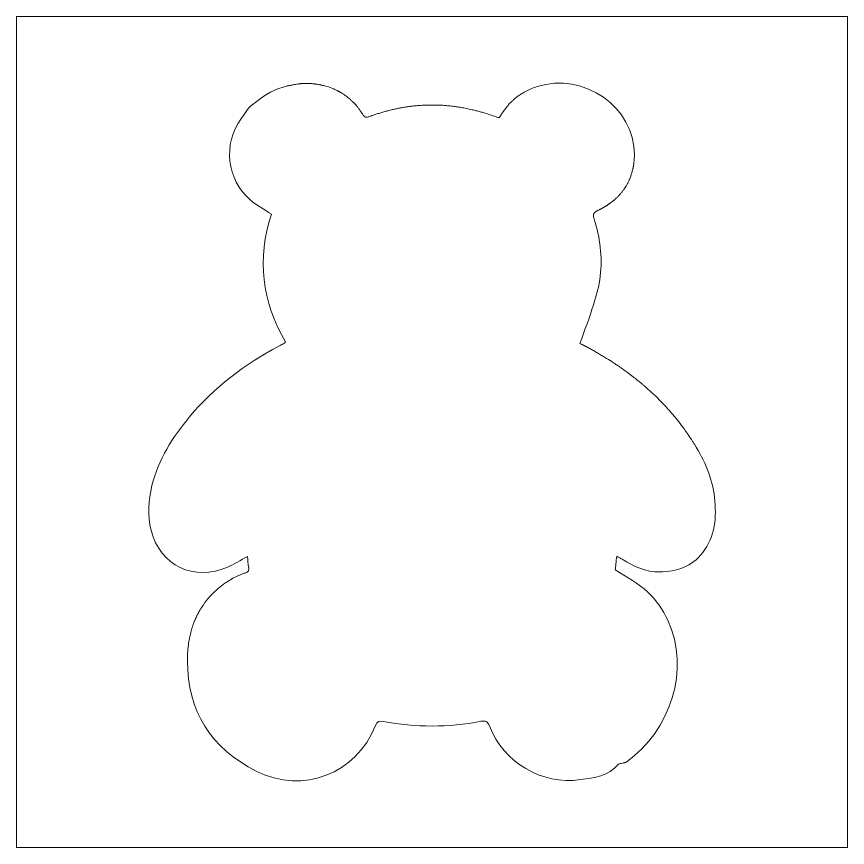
# Model space of a CAD drawing. Header units: inches. Extents: x 843 to 4582, y -2318 to 1360.
# Drawn here: x 1202 to 2182, y -1090 to -110 of the extents above; entities that cross this region are included whole.
import ezdxf

# ---------------------------------------------------------------- set-up
doc = ezdxf.new("R2010")
doc.units = ezdxf.units.IN
doc.header["$MEASUREMENT"] = 0
doc.layers.add('Layer 1', color=7, linetype='Continuous')

msp = doc.modelspace()

# ---------------------------------------------------------------- linework, layer by layer
at = {"layer": 'Layer 1', "lineweight": 0}
msp.add_lwpolyline([(1202.2, -110.2), (1202.2, -1089.8), (2181.8, -1089.8), (2181.8, -110.2), (1202.2, -110.2)], dxfattribs=at)
msp.add_open_spline([(2011.16, -742.28), (1998.4, -758.98), (1980.8, -764.56), (1960.39, -765.03), (1943.52, -765.42), (1929.8, -758.19), (1916.1, -750.09), (1914.31, -749.03), (1912.53, -747.94), (1909.83, -746.31), (1909.14, -753.04), (1908.56, -758.66), (1908.16, -762.49), (1921.64, -771.5), (1935.56, -778.52), (1946.45, -788.77), (1956.19, -797.95), (1964.51, -809.8), (1970.12, -822), (1996.86, -880.17), (1973.2, -951.93), (1921.57, -988.83), (1921.22, -989.08), (1920.84, -989.28), (1920.43, -989.44), (1920.28, -989.5), (1920.12, -989.56), (1919.96, -989.61), (1919.83, -989.66), (1919.69, -989.7), (1919.55, -989.73), (1919.53, -989.75), (1919.5, -989.75), (1919.47, -989.76), (1919.36, -989.79), (1919.25, -989.82), (1919.14, -989.85), (1918.92, -989.91), (1918.7, -989.96), (1918.47, -990.01), (1917.79, -990.17), (1917.11, -990.31), (1916.46, -990.49), (1914.93, -990.93), (1912.76, -990.77), (1911.92, -991.76), (1900.16, -1005.65), (1883.26, -1007.79), (1867.17, -1009.95), (1820.67, -1016.21), (1777.04, -990.13), (1759.66, -946.61), (1757.57, -941.37), (1755.27, -940.07), (1749.74, -941.14), (1711.34, -948.6), (1672.85, -948.52), (1634.45, -941.18), (1629.47, -940.23), (1627.47, -941.39), (1625.55, -946.09), (1602.17, -1003.34), (1540.43, -1027.55), (1484.85, -999.89), (1431.47, -973.34), (1403.57, -928.83), (1403.58, -869.36), (1403.58, -868.08), (1403.6, -866.8), (1403.63, -865.53), (1403.64, -864.9), (1403.66, -864.27), (1403.69, -863.64), (1403.7, -863.29), (1403.71, -862.94), (1403.73, -862.6), (1403.75, -862.16), (1403.77, -861.72), (1403.8, -861.28), (1403.83, -860.59), (1403.87, -859.91), (1403.92, -859.24), (1403.96, -858.59), (1404.01, -857.95), (1404.07, -857.31), (1404.1, -856.91), (1404.13, -856.52), (1404.17, -856.14), (1404.22, -855.57), (1404.27, -855.01), (1404.34, -854.45), (1404.37, -854.09), (1404.41, -853.73), (1404.45, -853.38), (1404.52, -852.73), (1404.6, -852.08), (1404.68, -851.44), (1404.75, -850.88), (1404.82, -850.32), (1404.91, -849.77), (1405, -849.04), (1405.11, -848.31), (1405.23, -847.59), (1405.32, -847.01), (1405.41, -846.44), (1405.51, -845.87), (1405.74, -844.54), (1405.99, -843.22), (1406.26, -841.91), (1406.39, -841.28), (1406.52, -840.66), (1406.66, -840.04), (1407.19, -837.67), (1407.79, -835.33), (1408.46, -833.03), (1408.63, -832.47), (1408.8, -831.9), (1408.97, -831.34), (1409.14, -830.78), (1409.32, -830.22), (1409.51, -829.66), (1409.69, -829.1), (1409.88, -828.54), (1410.07, -827.99), (1410.21, -827.57), (1410.36, -827.16), (1410.51, -826.74), (1410.99, -825.39), (1411.51, -824.05), (1412.05, -822.73), (1412.22, -822.3), (1412.4, -821.87), (1412.58, -821.45), (1412.96, -820.54), (1413.36, -819.64), (1413.77, -818.75), (1413.93, -818.4), (1414.09, -818.05), (1414.26, -817.7), (1414.42, -817.36), (1414.58, -817.02), (1414.74, -816.69), (1415, -816.16), (1415.25, -815.64), (1415.52, -815.13), (1416.3, -813.58), (1417.14, -812.04), (1418.01, -810.53), (1418.59, -809.53), (1419.19, -808.53), (1419.81, -807.54), (1420.28, -806.8), (1420.75, -806.07), (1421.24, -805.34), (1421.72, -804.61), (1422.22, -803.89), (1422.72, -803.17), (1423.4, -802.22), (1424.09, -801.27), (1424.8, -800.34), (1425.16, -799.87), (1425.52, -799.4), (1425.89, -798.94), (1426.26, -798.47), (1426.63, -798.01), (1427, -797.56), (1427.19, -797.34), (1427.37, -797.12), (1427.55, -796.9), (1427.67, -796.75), (1427.79, -796.61), (1427.91, -796.47), (1428.03, -796.33), (1428.16, -796.18), (1428.28, -796.04), (1428.55, -795.72), (1428.82, -795.41), (1429.09, -795.1), (1429.16, -795.02), (1429.24, -794.93), (1429.31, -794.85), (1429.58, -794.55), (1429.84, -794.26), (1430.11, -793.96), (1430.25, -793.8), (1430.4, -793.64), (1430.55, -793.48), (1430.94, -793.05), (1431.33, -792.63), (1431.74, -792.21), (1432.15, -791.77), (1432.57, -791.34), (1432.99, -790.91), (1437.4, -786.44), (1442.35, -782.27), (1447.85, -778.44), (1448.69, -777.84), (1449.54, -777.27), (1450.4, -776.7), (1452.58, -775.26), (1454.84, -773.87), (1457.18, -772.54), (1458.3, -771.9), (1459.45, -771.29), (1460.62, -770.7), (1461.21, -770.41), (1461.8, -770.12), (1462.39, -769.84), (1464.16, -769.01), (1465.97, -768.25), (1467.8, -767.57), (1468.41, -767.35), (1469.03, -767.13), (1469.65, -766.92), (1470.26, -766.72), (1470.88, -766.52), (1471.5, -766.33), (1472.12, -766.14), (1472.66, -765.94), (1473.13, -765.72), (1473.29, -765.65), (1473.44, -765.57), (1473.59, -765.49), (1473.59, -765.49), (1473.59, -765.49), (1473.6, -765.49), (1473.65, -765.46), (1473.7, -765.43), (1473.75, -765.4), (1473.81, -765.36), (1473.87, -765.33), (1473.93, -765.29), (1474.09, -765.19), (1474.24, -765.09), (1474.38, -764.99), (1474.4, -764.98), (1474.42, -764.96), (1474.43, -764.94), (1474.53, -764.87), (1474.63, -764.8), (1474.72, -764.71), (1474.82, -764.62), (1474.92, -764.52), (1475.01, -764.42), (1475.38, -764.02), (1475.65, -763.58), (1475.82, -763.07), (1476.13, -762.16), (1476.15, -761.07), (1475.92, -759.72), (1475.89, -759.52), (1475.85, -759.32), (1475.81, -759.11), (1475.02, -755.24), (1474.86, -751.24), (1474.38, -746.86), (1466.27, -751.19), (1458.83, -755.76), (1450.93, -759.28), (1411.5, -776.83), (1371.63, -757.67), (1360.77, -715.99), (1356.17, -698.36), (1357.48, -680.68), (1361.8, -663.17), (1369.43, -632.25), (1386.12, -606.22), (1406.14, -582.11), (1435.37, -546.93), (1471.14, -519.95), (1511.49, -498.79), (1512.02, -498.51), (1512.54, -498.24), (1513.06, -497.97), (1514.64, -497.14), (1516.21, -496.31), (1517.77, -495.45), (1517.82, -495.42), (1517.87, -495.39), (1517.91, -495.36), (1518.01, -495.29), (1518.1, -495.2), (1518.2, -495.1), (1518.47, -494.84), (1518.8, -494.45), (1519.39, -493.86), (1491.26, -446.15), (1485.3, -395.5), (1502.62, -343.13), (1493.91, -337.34), (1485.06, -332.65), (1477.63, -326.29), (1450, -302.61), (1445.33, -259.78), (1466.7, -231.12), (1470.98, -225.37), (1474.41, -218.4), (1479.94, -214.31), (1491.22, -205.98), (1501.84, -196.74), (1516.53, -193.22), (1517.69, -192.94), (1518.85, -192.67), (1520, -192.4), (1520.58, -192.26), (1521.16, -192.13), (1521.73, -192), (1522.31, -191.87), (1522.89, -191.74), (1523.46, -191.61), (1524.04, -191.48), (1524.61, -191.35), (1525.19, -191.23), (1525.76, -191.11), (1526.34, -190.99), (1526.91, -190.88), (1527.45, -190.77), (1528, -190.66), (1528.55, -190.56), (1528.63, -190.54), (1528.72, -190.53), (1528.8, -190.51), (1529.28, -190.42), (1529.76, -190.34), (1530.24, -190.25), (1530.28, -190.24), (1530.32, -190.23), (1530.35, -190.23), (1530.93, -190.13), (1531.5, -190.03), (1532.08, -189.94), (1532.45, -189.88), (1532.83, -189.82), (1533.2, -189.77), (1533.9, -189.66), (1534.61, -189.57), (1535.31, -189.48), (1535.45, -189.46), (1535.59, -189.45), (1535.73, -189.43), (1536.15, -189.38), (1536.57, -189.33), (1536.98, -189.29), (1537.27, -189.26), (1537.56, -189.23), (1537.84, -189.21), (1538.45, -189.15), (1539.06, -189.1), (1539.68, -189.06), (1539.68, -189.06), (1540.1, -189.03), (1540.1, -189.03), (1540.76, -188.99), (1541.42, -188.96), (1542.08, -188.94), (1542.35, -188.93), (1542.62, -188.92), (1542.89, -188.92), (1544.21, -188.89), (1545.53, -188.9), (1546.85, -188.95), (1547.64, -188.99), (1548.44, -189.04), (1549.24, -189.11), (1549.9, -189.17), (1550.57, -189.23), (1551.22, -189.3), (1551.36, -189.31), (1551.5, -189.32), (1551.64, -189.34), (1551.86, -189.36), (1552.08, -189.39), (1552.3, -189.42), (1552.72, -189.46), (1553.14, -189.51), (1553.56, -189.57), (1553.85, -189.61), (1554.14, -189.64), (1554.43, -189.69), (1555.09, -189.77), (1555.74, -189.87), (1556.39, -189.97), (1557.17, -190.09), (1557.94, -190.23), (1558.71, -190.37), (1559.13, -190.44), (1559.55, -190.52), (1559.96, -190.6), (1560.17, -190.65), (1560.38, -190.69), (1560.59, -190.74), (1560.7, -190.75), (1560.8, -190.77), (1560.9, -190.8), (1561, -190.82), (1561.1, -190.84), (1561.2, -190.86), (1561.89, -191), (1562.58, -191.16), (1563.26, -191.32), (1564.01, -191.5), (1564.75, -191.69), (1565.48, -191.88), (1568.43, -192.67), (1571.29, -193.6), (1574.06, -194.68), (1575.45, -195.23), (1576.81, -195.81), (1578.15, -196.42), (1578.82, -196.73), (1579.48, -197.05), (1580.14, -197.38), (1580.43, -197.53), (1580.72, -197.67), (1581, -197.82), (1581.29, -197.97), (1581.58, -198.11), (1581.86, -198.27), (1581.97, -198.33), (1582.09, -198.39), (1582.2, -198.46), (1582.41, -198.57), (1582.63, -198.68), (1582.84, -198.8), (1583.07, -198.93), (1583.3, -199.06), (1583.53, -199.19), (1583.78, -199.33), (1584.02, -199.47), (1584.26, -199.61), (1584.35, -199.66), (1584.44, -199.71), (1584.52, -199.76), (1584.95, -200.01), (1585.38, -200.27), (1585.8, -200.53), (1585.89, -200.59), (1585.99, -200.65), (1586.09, -200.71), (1586.66, -201.06), (1587.22, -201.42), (1587.77, -201.79), (1588.39, -202.2), (1588.99, -202.62), (1589.59, -203.04), (1590.19, -203.47), (1590.79, -203.91), (1591.38, -204.36), (1591.85, -204.71), (1592.32, -205.08), (1592.78, -205.46), (1592.86, -205.51), (1592.94, -205.58), (1593.02, -205.65), (1593.12, -205.72), (1593.21, -205.79), (1593.3, -205.87), (1593.82, -206.29), (1594.33, -206.72), (1594.84, -207.16), (1595.21, -207.48), (1595.58, -207.8), (1595.94, -208.13), (1596.27, -208.43), (1596.6, -208.73), (1596.93, -209.04), (1597.89, -209.94), (1598.84, -210.87), (1599.76, -211.83), (1600.29, -212.38), (1600.81, -212.94), (1601.32, -213.51), (1601.84, -214.08), (1602.35, -214.66), (1602.85, -215.25), (1603.34, -215.82), (1603.82, -216.4), (1604.29, -216.99), (1604.32, -217.02), (1604.35, -217.06), (1604.38, -217.1), (1604.74, -217.55), (1605.09, -217.99), (1605.44, -218.45), (1605.5, -218.53), (1605.56, -218.61), (1605.61, -218.68), (1605.91, -219.08), (1606.21, -219.47), (1606.5, -219.88), (1606.8, -220.28), (1607.09, -220.69), (1607.38, -221.1), (1607.42, -221.15), (1607.45, -221.2), (1607.48, -221.25), (1607.86, -221.78), (1608.22, -222.31), (1608.58, -222.85), (1609.04, -223.53), (1609.48, -224.21), (1609.92, -224.91), (1610.23, -225.4), (1610.52, -225.86), (1610.8, -226.28), (1610.91, -226.42), (1611, -226.56), (1611.1, -226.69), (1611.39, -227.08), (1611.68, -227.43), (1612, -227.73), (1612.02, -227.75), (1612.04, -227.78), (1612.07, -227.8), (1612.13, -227.86), (1612.21, -227.92), (1612.28, -227.98), (1612.37, -228.06), (1612.47, -228.13), (1612.57, -228.2), (1612.76, -228.34), (1612.97, -228.45), (1613.19, -228.54), (1613.22, -228.55), (1613.25, -228.57), (1613.28, -228.58), (1613.36, -228.61), (1613.45, -228.65), (1613.54, -228.67), (1613.57, -228.68), (1613.6, -228.69), (1613.63, -228.7), (1613.65, -228.71), (1613.67, -228.71), (1613.69, -228.71), (1613.83, -228.75), (1613.97, -228.78), (1614.12, -228.8), (1614.13, -228.8), (1614.14, -228.8), (1614.14, -228.8), (1614.31, -228.83), (1614.48, -228.84), (1614.67, -228.84), (1614.87, -228.84), (1615.09, -228.83), (1615.32, -228.8), (1615.53, -228.78), (1615.75, -228.74), (1615.98, -228.69), (1615.99, -228.69), (1615.99, -228.69), (1615.99, -228.69), (1616.46, -228.59), (1616.98, -228.44), (1617.54, -228.23), (1618.02, -228.05), (1618.5, -227.88), (1618.99, -227.7), (1619.05, -227.68), (1619.11, -227.66), (1619.18, -227.63), (1619.33, -227.58), (1619.48, -227.52), (1619.63, -227.47), (1620.02, -227.33), (1620.42, -227.19), (1620.82, -227.05), (1620.98, -226.99), (1621.15, -226.93), (1621.32, -226.87), (1622.39, -226.49), (1623.46, -226.12), (1624.54, -225.76), (1624.54, -225.76), (1624.54, -225.76), (1624.55, -225.76), (1626.1, -225.24), (1627.65, -224.74), (1629.21, -224.25), (1629.21, -224.25), (1629.22, -224.25), (1629.22, -224.25), (1630.77, -223.77), (1632.32, -223.3), (1633.88, -222.85), (1635.44, -222.4), (1637, -221.97), (1638.56, -221.56), (1639.12, -221.41), (1639.69, -221.26), (1640.25, -221.12), (1641.05, -220.91), (1641.84, -220.71), (1642.64, -220.52), (1643.61, -220.28), (1644.59, -220.05), (1645.56, -219.82), (1646.34, -219.64), (1647.12, -219.46), (1647.9, -219.3), (1648.68, -219.12), (1649.46, -218.96), (1650.23, -218.8), (1651.01, -218.63), (1651.78, -218.47), (1652.56, -218.32), (1654.21, -218), (1655.87, -217.69), (1657.52, -217.41), (1658.86, -217.18), (1660.2, -216.96), (1661.54, -216.76), (1662.88, -216.56), (1664.22, -216.37), (1665.56, -216.19), (1666.89, -216.01), (1668.23, -215.85), (1669.57, -215.7), (1670.91, -215.55), (1672.25, -215.41), (1673.59, -215.29), (1674.37, -215.22), (1675.14, -215.15), (1675.92, -215.09), (1679.03, -214.83), (1682.15, -214.65), (1685.26, -214.55), (1686.04, -214.52), (1686.82, -214.5), (1687.6, -214.48), (1688.37, -214.46), (1689.15, -214.45), (1689.93, -214.44), (1692.76, -214.4), (1695.6, -214.43), (1698.43, -214.52), (1699.81, -214.56), (1701.19, -214.62), (1702.58, -214.69), (1702.61, -214.68), (1702.63, -214.69), (1702.66, -214.69), (1704.01, -214.76), (1705.36, -214.84), (1706.72, -214.94), (1707.41, -214.99), (1708.1, -215.04), (1708.79, -215.1), (1710.76, -215.27), (1712.73, -215.45), (1714.7, -215.67), (1716.66, -215.88), (1718.63, -216.13), (1720.6, -216.41), (1722.56, -216.69), (1724.53, -216.99), (1726.5, -217.32), (1728.46, -217.65), (1730.43, -218.01), (1732.4, -218.41), (1734.76, -218.88), (1737.12, -219.39), (1739.48, -219.94), (1741.05, -220.3), (1742.62, -220.69), (1744.2, -221.1), (1744.98, -221.3), (1745.77, -221.5), (1746.56, -221.72), (1748.13, -222.14), (1749.7, -222.58), (1751.28, -223.04), (1756.78, -224.65), (1762.29, -226.48), (1767.79, -228.54), (1768.32, -228.74), (1768.88, -228.88), (1769.5, -229.01), (1769.81, -229.08), (1770.14, -229.14), (1770.48, -229.21), (1770.82, -229.28), (1771.18, -229.36), (1771.57, -229.45), (1771.96, -228.72), (1772.36, -228.01), (1772.78, -227.3), (1773.1, -226.74), (1773.43, -226.18), (1773.76, -225.63), (1773.82, -225.54), (1773.88, -225.44), (1773.94, -225.35), (1774.3, -224.76), (1774.67, -224.17), (1775.05, -223.59), (1775.42, -223.02), (1775.79, -222.47), (1776.16, -221.92), (1776.23, -221.82), (1776.3, -221.73), (1776.36, -221.63), (1777.14, -220.51), (1777.94, -219.41), (1778.76, -218.35), (1778.86, -218.23), (1778.95, -218.11), (1779.04, -217.99), (1779.45, -217.47), (1779.85, -216.97), (1780.27, -216.47), (1780.73, -215.91), (1781.2, -215.35), (1781.67, -214.81), (1782.15, -214.27), (1782.63, -213.73), (1783.12, -213.2), (1783.61, -212.67), (1784.1, -212.15), (1784.61, -211.64), (1785.06, -211.18), (1785.52, -210.72), (1785.99, -210.27), (1786.12, -210.14), (1786.26, -210.02), (1786.39, -209.89), (1786.82, -209.48), (1787.26, -209.07), (1787.7, -208.67), (1788.21, -208.22), (1788.72, -207.77), (1789.24, -207.32), (1789.29, -207.28), (1789.34, -207.23), (1789.4, -207.19), (1789.91, -206.75), (1790.43, -206.32), (1790.96, -205.9), (1791.4, -205.55), (1791.85, -205.19), (1792.31, -204.85), (1792.99, -204.33), (1793.67, -203.82), (1794.37, -203.33), (1794.99, -202.89), (1795.61, -202.47), (1796.25, -202.05), (1796.47, -201.9), (1796.69, -201.76), (1796.91, -201.62), (1797.57, -201.19), (1798.24, -200.77), (1798.92, -200.36), (1800.99, -199.11), (1803.15, -197.95), (1805.37, -196.89), (1806.49, -196.36), (1807.62, -195.85), (1808.77, -195.36), (1811.07, -194.39), (1813.45, -193.51), (1815.9, -192.72), (1870.7, -175.08), (1931.31, -217.29), (1930.67, -273.11), (1930.66, -273.6), (1930.65, -274.09), (1930.64, -274.57), (1930.63, -274.96), (1930.62, -275.34), (1930.6, -275.72), (1930.58, -276.28), (1930.55, -276.83), (1930.52, -277.37), (1930.46, -278.31), (1930.4, -279.23), (1930.31, -280.14), (1930.3, -280.32), (1930.28, -280.5), (1930.26, -280.68), (1930.21, -281.21), (1930.15, -281.74), (1930.09, -282.27), (1930.02, -282.86), (1929.94, -283.45), (1929.86, -284.04), (1929.73, -284.99), (1929.58, -285.92), (1929.41, -286.85), (1929.34, -287.29), (1929.25, -287.72), (1929.17, -288.15), (1929.09, -288.59), (1929, -289.02), (1928.9, -289.44), (1928.62, -290.76), (1928.3, -292.07), (1927.95, -293.35), (1927.85, -293.73), (1927.74, -294.1), (1927.63, -294.47), (1926.85, -297.15), (1925.92, -299.73), (1924.84, -302.23), (1924.7, -302.57), (1924.55, -302.91), (1924.4, -303.25), (1923.91, -304.32), (1923.4, -305.38), (1922.86, -306.42), (1922.64, -306.85), (1922.41, -307.28), (1922.17, -307.71), (1921.63, -308.71), (1921.06, -309.68), (1920.46, -310.65), (1919.96, -311.45), (1919.45, -312.24), (1918.92, -313.02), (1918.72, -313.32), (1918.52, -313.61), (1918.3, -313.9), (1918.12, -314.16), (1917.94, -314.42), (1917.75, -314.68), (1917.39, -315.17), (1917.02, -315.66), (1916.65, -316.15), (1916.37, -316.51), (1916.09, -316.87), (1915.79, -317.22), (1915.09, -318.11), (1914.35, -318.97), (1913.59, -319.82), (1913.3, -320.15), (1913.01, -320.47), (1912.71, -320.79), (1912.28, -321.25), (1911.86, -321.7), (1911.42, -322.14), (1911.04, -322.53), (1910.65, -322.92), (1910.25, -323.3), (1910.23, -323.33), (1910.2, -323.36), (1910.17, -323.38), (1909.84, -323.7), (1909.5, -324.03), (1909.16, -324.34), (1908.7, -324.78), (1908.22, -325.21), (1907.74, -325.64), (1907.7, -325.67), (1907.67, -325.7), (1907.63, -325.74), (1907.48, -325.87), (1907.33, -326), (1907.18, -326.12), (1906.82, -326.45), (1906.45, -326.76), (1906.08, -327.06), (1905.83, -327.27), (1905.58, -327.48), (1905.33, -327.68), (1904.94, -328), (1904.55, -328.31), (1904.15, -328.61), (1903.97, -328.76), (1903.79, -328.9), (1903.61, -329.04), (1902.97, -329.53), (1902.32, -330.01), (1901.66, -330.49), (1901.44, -330.65), (1901.22, -330.81), (1900.99, -330.96), (1900.73, -331.15), (1900.46, -331.34), (1900.19, -331.51), (1899.96, -331.68), (1899.73, -331.84), (1899.49, -332), (1899.39, -332.07), (1899.3, -332.13), (1899.2, -332.19), (1898.93, -332.37), (1898.65, -332.56), (1898.37, -332.73), (1898.09, -332.92), (1897.81, -333.1), (1897.53, -333.28), (1897.43, -333.34), (1897.33, -333.41), (1897.23, -333.47), (1896.96, -333.63), (1896.7, -333.8), (1896.43, -333.95), (1896.28, -334.05), (1896.14, -334.14), (1895.99, -334.22), (1895.81, -334.34), (1895.62, -334.45), (1895.44, -334.56), (1895.27, -334.66), (1895.09, -334.77), (1894.92, -334.87), (1894.78, -334.95), (1894.65, -335.03), (1894.51, -335.1), (1894.19, -335.3), (1893.87, -335.48), (1893.54, -335.66), (1893.26, -335.83), (1892.97, -335.99), (1892.68, -336.15), (1892.63, -336.18), (1892.58, -336.2), (1892.53, -336.23), (1892.21, -336.41), (1891.89, -336.58), (1891.57, -336.74), (1891.14, -336.97), (1890.71, -337.2), (1890.27, -337.43), (1890.12, -337.52), (1889.96, -337.6), (1889.8, -337.67), (1889.63, -337.75), (1889.45, -337.84), (1889.28, -337.93), (1888.71, -338.23), (1888.12, -338.52), (1887.53, -338.8), (1887.18, -338.97), (1886.86, -339.13), (1886.55, -339.29), (1886.24, -339.45), (1885.95, -339.61), (1885.68, -339.78), (1885.64, -339.81), (1885.61, -339.83), (1885.58, -339.84), (1885.44, -339.93), (1885.3, -340.02), (1885.17, -340.11), (1885.11, -340.15), (1885.05, -340.19), (1884.99, -340.23), (1884.89, -340.3), (1884.8, -340.37), (1884.71, -340.43), (1884.54, -340.56), (1884.38, -340.68), (1884.23, -340.81), (1884.11, -340.91), (1884, -341.01), (1883.9, -341.11), (1883.66, -341.34), (1883.45, -341.58), (1883.28, -341.82), (1883.21, -341.91), (1883.15, -342), (1883.09, -342.09), (1883.03, -342.18), (1882.98, -342.26), (1882.93, -342.35), (1882.86, -342.48), (1882.8, -342.62), (1882.74, -342.76), (1882.7, -342.85), (1882.66, -342.94), (1882.64, -343.03), (1882.6, -343.13), (1882.57, -343.23), (1882.54, -343.34), (1882.49, -343.53), (1882.45, -343.72), (1882.43, -343.92), (1882.41, -344.03), (1882.4, -344.13), (1882.39, -344.24), (1882.29, -345.5), (1882.6, -347), (1883.22, -348.9), (1890.34, -370.83), (1893.02, -393.47), (1890.33, -416.34), (1889, -427.74), (1885.83, -439.04), (1882.4, -450.06), (1877.75, -465.02), (1872.07, -479.66), (1866.45, -495.5), (1866.92, -495.74), (1867.54, -496.07), (1868.27, -496.44), (1868.57, -496.59), (1868.87, -496.76), (1869.2, -496.92), (1869.4, -497.03), (1869.61, -497.13), (1869.82, -497.24), (1870.24, -497.46), (1870.68, -497.69), (1871.13, -497.93), (1871.36, -498.05), (1871.59, -498.17), (1871.82, -498.29), (1872.19, -498.48), (1872.57, -498.68), (1872.95, -498.88), (1873.04, -498.93), (1873.14, -498.98), (1873.23, -499.03), (1873.32, -499.08), (1873.42, -499.13), (1873.52, -499.19), (1873.71, -499.29), (1873.9, -499.39), (1874.09, -499.49), (1874.9, -499.92), (1875.72, -500.35), (1876.52, -500.79), (1877.33, -501.23), (1878.14, -501.67), (1878.94, -502.11), (1880.35, -502.88), (1881.76, -503.66), (1883.15, -504.45), (1883.37, -504.57), (1883.58, -504.69), (1883.79, -504.81), (1885.37, -505.7), (1886.94, -506.61), (1888.51, -507.52), (1890.09, -508.44), (1891.66, -509.37), (1893.22, -510.31), (1894.78, -511.24), (1896.33, -512.19), (1897.87, -513.15), (1900.63, -514.86), (1903.37, -516.61), (1906.07, -518.39), (1907, -519), (1907.93, -519.61), (1908.86, -520.24), (1909.17, -520.44), (1909.48, -520.65), (1909.79, -520.86), (1910.89, -521.6), (1911.98, -522.34), (1913.06, -523.09), (1913.23, -523.2), (1913.4, -523.32), (1913.56, -523.44), (1914.56, -524.12), (1915.56, -524.82), (1916.55, -525.52), (1919.16, -527.37), (1921.74, -529.24), (1924.29, -531.15), (1925.27, -531.88), (1926.24, -532.62), (1927.21, -533.36), (1927.5, -533.59), (1927.79, -533.81), (1928.07, -534.02), (1929.18, -534.88), (1930.29, -535.75), (1931.39, -536.62), (1931.44, -536.65), (1931.49, -536.69), (1931.54, -536.74), (1932.46, -537.46), (1933.38, -538.19), (1934.29, -538.94), (1934.9, -539.42), (1935.51, -539.91), (1936.11, -540.42), (1936.78, -540.97), (1937.45, -541.52), (1938.12, -542.08), (1938.55, -542.43), (1938.97, -542.79), (1939.39, -543.15), (1940.25, -543.87), (1941.11, -544.6), (1941.96, -545.33), (1944.25, -547.3), (1946.51, -549.3), (1948.74, -551.33), (1949.85, -552.34), (1950.96, -553.37), (1952.06, -554.4), (1954.27, -556.46), (1956.44, -558.56), (1958.58, -560.69), (1959.65, -561.75), (1960.71, -562.82), (1961.77, -563.9), (1963.88, -566.07), (1965.96, -568.26), (1968.01, -570.49), (1968.77, -571.31), (1969.53, -572.14), (1970.28, -572.98), (1971.56, -574.4), (1972.82, -575.83), (1974.07, -577.28), (1975.07, -578.43), (1976.05, -579.59), (1977.03, -580.75), (1977.03, -580.75), (1977.36, -581.14), (1977.36, -581.14), (1978.21, -582.15), (1979.05, -583.18), (1979.88, -584.21), (1981.96, -586.76), (1983.99, -589.34), (1985.99, -591.98), (1986.79, -593.04), (1987.59, -594.1), (1988.38, -595.18), (1989.16, -596.23), (1989.93, -597.29), (1990.7, -598.36), (1990.91, -598.65), (1991.11, -598.94), (1991.32, -599.23), (1992.14, -600.38), (1992.96, -601.54), (1993.76, -602.71), (1995.65, -605.44), (1997.49, -608.22), (1999.3, -611.03), (2000.02, -612.16), (2000.74, -613.3), (2001.45, -614.44), (2013.47, -633.74), (2022.5, -654.39), (2025.09, -677.21), (2027.72, -700.34), (2026.01, -722.84), (2011.16, -742.28)], degree=3, knots=[0, 0, 0, 0, 1, 1, 1, 2, 2, 2, 3, 3, 3, 4, 4, 4, 5, 5, 5, 6, 6, 6, 7, 7, 7, 8, 8, 8, 9, 9, 9, 10, 10, 10, 11, 11, 11, 12, 12, 12, 13, 13, 13, 14, 14, 14, 15, 15, 15, 16, 16, 16, 17, 17, 17, 18, 18, 18, 19, 19, 19, 20, 20, 20, 21, 21, 21, 22, 22, 22, 23, 23, 23, 24, 24, 24, 25, 25, 25, 26, 26, 26, 27, 27, 27, 28, 28, 28, 29, 29, 29, 30, 30, 30, 31, 31, 31, 32, 32, 32, 33, 33, 33, 34, 34, 34, 35, 35, 35, 36, 36, 36, 37, 37, 37, 38, 38, 38, 39, 39, 39, 40, 40, 40, 41, 41, 41, 42, 42, 42, 43, 43, 43, 44, 44, 44, 45, 45, 45, 46, 46, 46, 47, 47, 47, 48, 48, 48, 49, 49, 49, 50, 50, 50, 51, 51, 51, 52, 52, 52, 53, 53, 53, 54, 54, 54, 55, 55, 55, 56, 56, 56, 57, 57, 57, 58, 58, 58, 59, 59, 59, 60, 60, 60, 61, 61, 61, 62, 62, 62, 63, 63, 63, 64, 64, 64, 65, 65, 65, 66, 66, 66, 67, 67, 67, 68, 68, 68, 69, 69, 69, 70, 70, 70, 71, 71, 71, 72, 72, 72, 73, 73, 73, 74, 74, 74, 75, 75, 75, 76, 76, 76, 77, 77, 77, 78, 78, 78, 79, 79, 79, 80, 80, 80, 81, 81, 81, 82, 82, 82, 83, 83, 83, 84, 84, 84, 85, 85, 85, 86, 86, 86, 87, 87, 87, 88, 88, 88, 89, 89, 89, 90, 90, 90, 91, 91, 91, 92, 92, 92, 93, 93, 93, 94, 94, 94, 95, 95, 95, 96, 96, 96, 97, 97, 97, 98, 98, 98, 99, 99, 99, 100, 100, 100, 101, 101, 101, 102, 102, 102, 103, 103, 103, 104, 104, 104, 105, 105, 105, 106, 106, 106, 107, 107, 107, 108, 108, 108, 109, 109, 109, 110, 110, 110, 111, 111, 111, 112, 112, 112, 113, 113, 113, 114, 114, 114, 115, 115, 115, 116, 116, 116, 117, 117, 117, 118, 118, 118, 119, 119, 119, 120, 120, 120, 121, 121, 121, 122, 122, 122, 123, 123, 123, 124, 124, 124, 125, 125, 125, 126, 126, 126, 127, 127, 127, 128, 128, 128, 129, 129, 129, 130, 130, 130, 131, 131, 131, 132, 132, 132, 133, 133, 133, 134, 134, 134, 135, 135, 135, 136, 136, 136, 137, 137, 137, 138, 138, 138, 139, 139, 139, 140, 140, 140, 141, 141, 141, 142, 142, 142, 143, 143, 143, 144, 144, 144, 145, 145, 145, 146, 146, 146, 147, 147, 147, 148, 148, 148, 149, 149, 149, 150, 150, 150, 151, 151, 151, 152, 152, 152, 153, 153, 153, 154, 154, 154, 155, 155, 155, 156, 156, 156, 157, 157, 157, 158, 158, 158, 159, 159, 159, 160, 160, 160, 161, 161, 161, 162, 162, 162, 163, 163, 163, 164, 164, 164, 165, 165, 165, 166, 166, 166, 167, 167, 167, 168, 168, 168, 169, 169, 169, 170, 170, 170, 171, 171, 171, 172, 172, 172, 173, 173, 173, 174, 174, 174, 175, 175, 175, 176, 176, 176, 177, 177, 177, 178, 178, 178, 179, 179, 179, 180, 180, 180, 181, 181, 181, 182, 182, 182, 183, 183, 183, 184, 184, 184, 185, 185, 185, 186, 186, 186, 187, 187, 187, 188, 188, 188, 189, 189, 189, 190, 190, 190, 191, 191, 191, 192, 192, 192, 193, 193, 193, 194, 194, 194, 195, 195, 195, 196, 196, 196, 197, 197, 197, 198, 198, 198, 199, 199, 199, 200, 200, 200, 201, 201, 201, 202, 202, 202, 203, 203, 203, 204, 204, 204, 205, 205, 205, 206, 206, 206, 207, 207, 207, 208, 208, 208, 209, 209, 209, 210, 210, 210, 211, 211, 211, 212, 212, 212, 213, 213, 213, 214, 214, 214, 215, 215, 215, 216, 216, 216, 217, 217, 217, 218, 218, 218, 219, 219, 219, 220, 220, 220, 221, 221, 221, 222, 222, 222, 223, 223, 223, 224, 224, 224, 225, 225, 225, 226, 226, 226, 227, 227, 227, 228, 228, 228, 229, 229, 229, 230, 230, 230, 231, 231, 231, 232, 232, 232, 233, 233, 233, 234, 234, 234, 235, 235, 235, 236, 236, 236, 237, 237, 237, 238, 238, 238, 239, 239, 239, 240, 240, 240, 241, 241, 241, 242, 242, 242, 243, 243, 243, 244, 244, 244, 245, 245, 245, 246, 246, 246, 247, 247, 247, 248, 248, 248, 249, 249, 249, 250, 250, 250, 251, 251, 251, 252, 252, 252, 253, 253, 253, 254, 254, 254, 255, 255, 255, 256, 256, 256, 257, 257, 257, 258, 258, 258, 259, 259, 259, 260, 260, 260, 261, 261, 261, 262, 262, 262, 263, 263, 263, 264, 264, 264, 265, 265, 265, 266, 266, 266, 267, 267, 267, 268, 268, 268, 269, 269, 269, 270, 270, 270, 271, 271, 271, 272, 272, 272, 273, 273, 273, 274, 274, 274, 275, 275, 275, 276, 276, 276, 277, 277, 277, 278, 278, 278, 279, 279, 279, 280, 280, 280, 281, 281, 281, 282, 282, 282, 283, 283, 283, 284, 284, 284, 285, 285, 285, 286, 286, 286, 287, 287, 287, 288, 288, 288, 289, 289, 289, 290, 290, 290, 291, 291, 291, 292, 292, 292, 293, 293, 293, 294, 294, 294, 295, 295, 295, 296, 296, 296, 297, 297, 297, 298, 298, 298, 299, 299, 299, 300, 300, 300, 301, 301, 301, 302, 302, 302, 303, 303, 303, 304, 304, 304, 305, 305, 305, 306, 306, 306, 307, 307, 307, 308, 308, 308, 309, 309, 309, 310, 310, 310, 311, 311, 311, 312, 312, 312, 313, 313, 313, 314, 314, 314, 315, 315, 315, 316, 316, 316, 317, 317, 317, 318, 318, 318, 319, 319, 319, 320, 320, 320, 321, 321, 321, 322, 322, 322, 323, 323, 323, 324, 324, 324, 325, 325, 325, 326, 326, 326, 327, 327, 327, 328, 328, 328, 329, 329, 329, 330, 330, 330, 331, 331, 331, 332, 332, 332, 333, 333, 333, 334, 334, 334, 335, 335, 335, 336, 336, 336, 337, 337, 337, 338, 338, 338, 339, 339, 339, 340, 340, 340, 341, 341, 341, 342, 342, 342, 343, 343, 343, 344, 344, 344, 345, 345, 345, 346, 346, 346, 347, 347, 347, 348, 348, 348, 349, 349, 349, 350, 350, 350, 351, 351, 351, 352, 352, 352, 353, 353, 353, 354, 354, 354, 355, 355, 355, 356, 356, 356, 357, 357, 357, 358, 358, 358, 359, 359, 359, 360, 360, 360, 361, 361, 361, 362, 362, 362, 363, 363, 363, 364, 364, 364, 365, 365, 365, 366, 366, 366, 367, 367, 367, 368, 368, 368, 369, 369, 369, 370, 370, 370, 371, 371, 371, 372, 372, 372, 373, 373, 373, 374, 374, 374, 375, 375, 375, 376, 376, 376, 377, 377, 377, 378, 378, 378, 379, 379, 379, 380, 380, 380, 381, 381, 381, 382, 382, 382, 382], dxfattribs=at)

doc.saveas('drawing.dxf')
